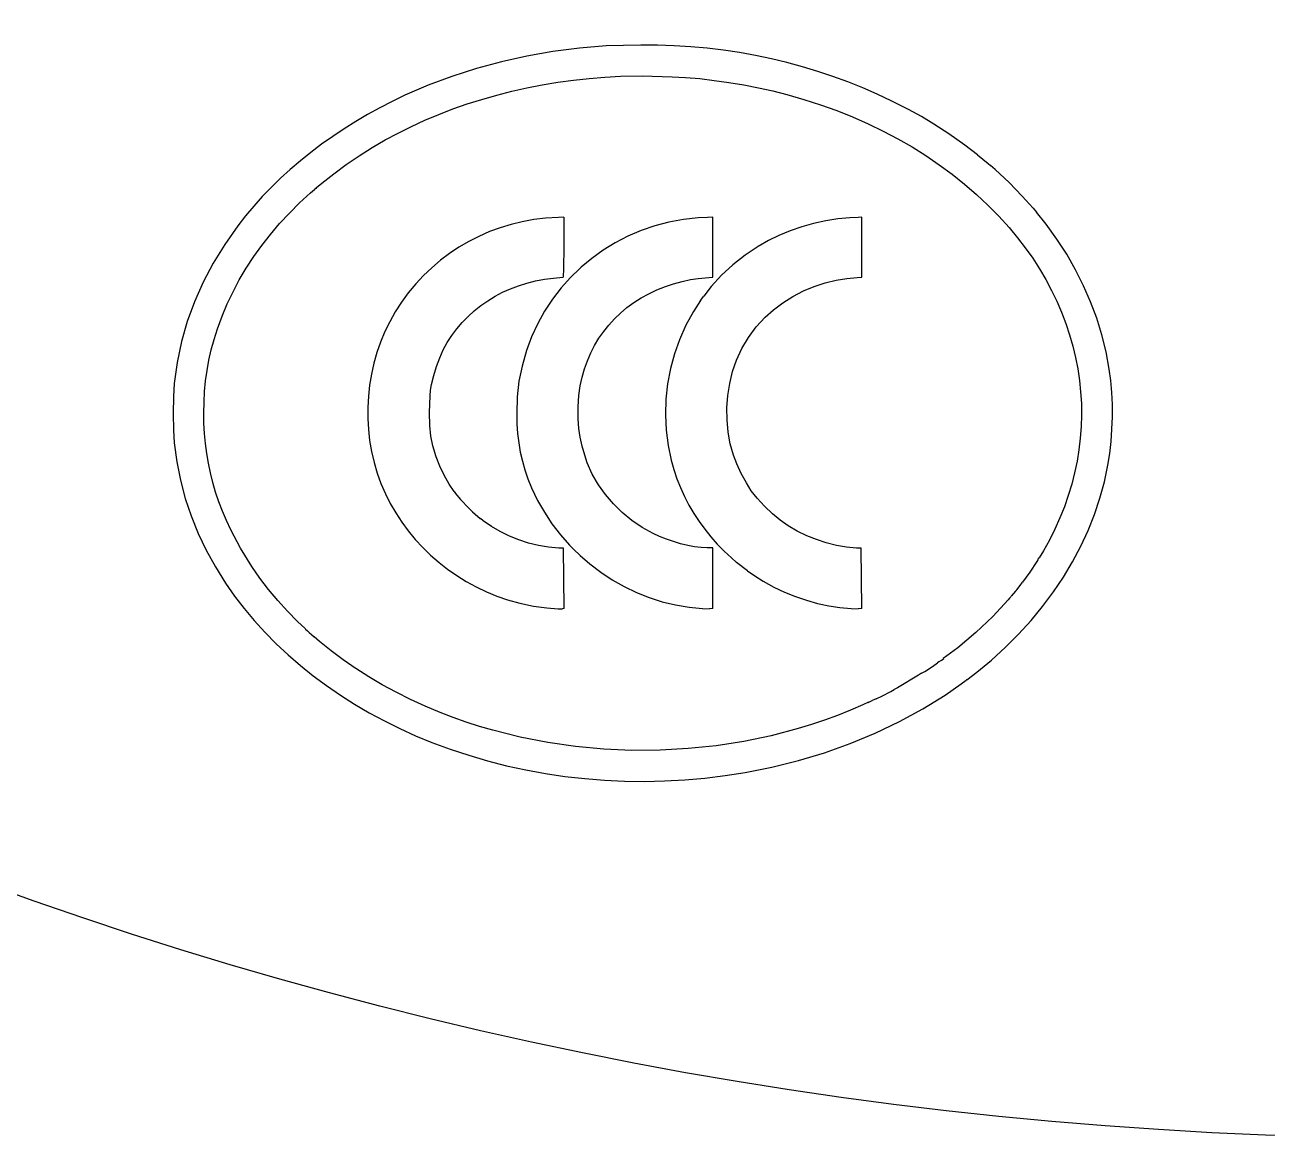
# Model space of a CAD drawing. Header units: millimetres. Extents: x -34 to 34, y -34 to 34.
# Drawn here: x -11.37 to -1.3, y -34 to -24.97 of the extents above; entities that cross this region are included whole.
import ezdxf

# ---------------------------------------------------------------- set-up
doc = ezdxf.new("R2010")
doc.units = ezdxf.units.MM

msp = doc.modelspace()

# ---------------------------------------------------------------- linework, layer by layer
at = {"color": 7, "linetype": 'Continuous', "lineweight": 25}
for p, q in [((-6.878, -25.16), (-7.093, -25.188)), ((-6.66, -25.141), (-6.878, -25.16)), ((-6.381, -25.135), (-6.66, -25.141)), ((-6.244, -25.136), (-6.381, -25.135)), ((-6.109, -25.141), (-6.244, -25.136)), ((-5.975, -25.149), (-6.109, -25.141)), ((-5.841, -25.161), (-5.975, -25.149)), ((-5.709, -25.177), (-5.841, -25.161)), ((-5.579, -25.196), (-5.709, -25.177)), ((-7.51, -25.271), (-7.713, -25.326)), ((-7.304, -25.225), (-7.51, -25.271)), ((-7.093, -25.188), (-7.304, -25.225)), ((-5.449, -25.219), (-5.579, -25.196)), ((-5.321, -25.246), (-5.449, -25.219)), ((-5.195, -25.276), (-5.321, -25.246)), ((-5.069, -25.31), (-5.195, -25.276)), ((-7.713, -25.326), (-7.911, -25.389)), ((-4.945, -25.348), (-5.069, -25.31)), ((-4.822, -25.389), (-4.945, -25.348)), ((-8.104, -25.461), (-8.292, -25.542)), ((-7.911, -25.389), (-8.104, -25.461)), ((-7.426, -25.509), (-7.303, -25.481)), ((-7.303, -25.481), (-7.179, -25.457)), ((-7.179, -25.457), (-7.053, -25.436)), ((-7.053, -25.436), (-6.927, -25.419)), ((-6.927, -25.419), (-6.8, -25.405)), ((-6.8, -25.405), (-6.672, -25.395)), ((-6.672, -25.395), (-6.544, -25.388)), ((-6.544, -25.388), (-6.369, -25.385)), ((-6.369, -25.385), (-6.127, -25.392)), ((-6.127, -25.392), (-6.017, -25.397)), ((-6.017, -25.397), (-5.902, -25.407)), ((-5.902, -25.407), (-5.784, -25.421)), ((-5.784, -25.421), (-5.665, -25.438)), ((-5.665, -25.438), (-5.545, -25.458)), ((-5.545, -25.458), (-5.426, -25.481)), ((-5.426, -25.481), (-5.309, -25.507)), ((-4.701, -25.433), (-4.822, -25.389)), ((-4.581, -25.482), (-4.701, -25.433)), ((-4.463, -25.534), (-4.581, -25.482)), ((-8.292, -25.542), (-8.395, -25.591)), ((-7.787, -25.612), (-7.669, -25.575)), ((-7.669, -25.575), (-7.548, -25.54)), ((-7.548, -25.54), (-7.426, -25.509)), ((-5.309, -25.507), (-5.196, -25.536)), ((-5.196, -25.536), (-5.059, -25.575)), ((-5.059, -25.575), (-4.924, -25.619)), ((-4.346, -25.589), (-4.463, -25.534)), ((-8.496, -25.643), (-8.595, -25.697)), ((-8.395, -25.591), (-8.496, -25.643)), ((-8.018, -25.697), (-7.904, -25.653)), ((-7.904, -25.653), (-7.787, -25.612)), ((-4.924, -25.619), (-4.792, -25.666)), ((-4.792, -25.666), (-4.664, -25.718)), ((-4.209, -25.658), (-4.346, -25.589)), ((-4.103, -25.715), (-4.209, -25.658)), ((-8.691, -25.754), (-8.786, -25.813)), ((-8.595, -25.697), (-8.691, -25.754)), ((-8.24, -25.795), (-8.131, -25.744)), ((-8.131, -25.744), (-8.018, -25.697)), ((-4.664, -25.718), (-4.538, -25.773)), ((-4.538, -25.773), (-4.416, -25.832)), ((-4.003, -25.776), (-4.103, -25.715)), ((-3.884, -25.854), (-4.003, -25.776)), ((-8.878, -25.875), (-8.968, -25.939)), ((-8.786, -25.813), (-8.878, -25.875)), ((-8.452, -25.904), (-8.348, -25.848)), ((-8.348, -25.848), (-8.24, -25.795)), ((-4.416, -25.832), (-4.297, -25.895)), ((-3.752, -25.946), (-3.884, -25.854)), ((-8.968, -25.939), (-9.055, -26.005)), ((-8.664, -26.033), (-8.558, -25.965)), ((-8.558, -25.965), (-8.452, -25.904)), ((-4.297, -25.895), (-4.181, -25.961)), ((-4.181, -25.961), (-4.069, -26.031)), ((-3.651, -26.024), (-3.752, -25.946)), ((-9.14, -26.073), (-9.222, -26.143)), ((-9.055, -26.005), (-9.14, -26.073)), ((-8.769, -26.104), (-8.664, -26.033)), ((-4.069, -26.031), (-3.96, -26.105)), ((-3.651, -26.024), (-3.564, -26.096)), ((-9.222, -26.143), (-9.301, -26.215)), ((-8.966, -26.254), (-8.869, -26.178)), ((-8.869, -26.178), (-8.769, -26.104)), ((-3.96, -26.105), (-3.856, -26.182)), ((-3.856, -26.182), (-3.755, -26.262)), ((-3.564, -26.096), (-3.544, -26.112)), ((-3.507, -26.144), (-3.544, -26.112)), ((-3.393, -26.249), (-3.507, -26.144)), ((-9.301, -26.215), (-9.376, -26.289)), ((-9.009, -26.291), (-8.966, -26.254)), ((-3.755, -26.262), (-3.658, -26.346)), ((-3.287, -26.359), (-3.393, -26.249)), ((-9.449, -26.364), (-9.518, -26.442)), ((-9.376, -26.289), (-9.449, -26.364)), ((-9.146, -26.414), (-9.058, -26.333)), ((-9.058, -26.333), (-9.025, -26.305)), ((-9.016, -26.297), (-9.025, -26.305)), ((-9.009, -26.291), (-9.016, -26.297)), ((-3.658, -26.346), (-3.566, -26.432)), ((-3.2, -26.457), (-3.287, -26.359)), ((-9.518, -26.442), (-9.584, -26.52)), ((-9.229, -26.497), (-9.146, -26.414)), ((-3.566, -26.432), (-3.477, -26.522)), ((-3.2, -26.457), (-3.173, -26.489)), ((-3.093, -26.588), (-3.173, -26.489)), ((-9.584, -26.52), (-9.646, -26.6)), ((-9.383, -26.67), (-9.308, -26.582)), ((-9.308, -26.582), (-9.229, -26.497)), ((-7.432, -26.589), (-7.521, -26.616)), ((-7.341, -26.567), (-7.432, -26.589)), ((-7.248, -26.55), (-7.341, -26.567)), ((-7.154, -26.538), (-7.248, -26.55)), ((-7.046, -26.532), (-7.154, -26.538)), ((-7.006, -26.531), (-7.046, -26.532)), ((-7.006, -26.531), (-7.002, -26.532)), ((-7.002, -26.774), (-7.002, -26.532)), ((-6.152, -26.571), (-6.266, -26.601)), ((-6.035, -26.549), (-6.152, -26.571)), ((-5.916, -26.535), (-6.035, -26.549)), ((-5.84, -26.532), (-5.916, -26.535)), ((-5.8, -26.531), (-5.84, -26.532)), ((-5.8, -26.531), (-5.796, -26.532)), ((-5.796, -27.016), (-5.796, -26.532)), ((-4.979, -26.581), (-5.075, -26.608)), ((-4.881, -26.56), (-4.979, -26.581)), ((-4.783, -26.545), (-4.881, -26.56)), ((-4.684, -26.535), (-4.783, -26.545)), ((-4.619, -26.532), (-4.684, -26.535)), ((-4.589, -26.531), (-4.619, -26.532)), ((-4.589, -27.016), (-4.589, -26.531)), ((-3.477, -26.522), (-3.394, -26.615)), ((-3.007, -26.708), (-3.093, -26.588)), ((-9.646, -26.6), (-9.752, -26.751)), ((-9.453, -26.759), (-9.383, -26.67)), ((-7.693, -26.686), (-7.775, -26.727)), ((-7.608, -26.648), (-7.693, -26.686)), ((-7.521, -26.616), (-7.608, -26.648)), ((-6.484, -26.685), (-6.587, -26.738)), ((-6.377, -26.639), (-6.484, -26.685)), ((-6.266, -26.601), (-6.377, -26.639)), ((-5.26, -26.678), (-5.346, -26.72)), ((-5.169, -26.64), (-5.26, -26.678)), ((-5.075, -26.608), (-5.169, -26.64)), ((-3.394, -26.615), (-3.326, -26.697)), ((-9.752, -26.751), (-9.846, -26.903)), ((-9.518, -26.85), (-9.453, -26.759)), ((-7.855, -26.774), (-7.931, -26.825)), ((-7.775, -26.727), (-7.855, -26.774)), ((-7.004, -26.948), (-7.002, -26.774)), ((-6.587, -26.738), (-6.685, -26.798)), ((-5.428, -26.767), (-5.535, -26.839)), ((-5.346, -26.72), (-5.428, -26.767)), ((-3.326, -26.697), (-3.263, -26.779)), ((-3.263, -26.779), (-3.203, -26.864)), ((-2.927, -26.831), (-3.007, -26.708)), ((-9.579, -26.943), (-9.518, -26.85)), ((-8.005, -26.88), (-8.075, -26.94)), ((-7.931, -26.825), (-8.005, -26.88)), ((-6.778, -26.865), (-6.864, -26.937)), ((-6.685, -26.798), (-6.778, -26.865)), ((-5.535, -26.839), (-5.634, -26.917)), ((-3.203, -26.864), (-3.148, -26.949)), ((-2.855, -26.957), (-2.927, -26.831)), ((-9.846, -26.903), (-9.928, -27.058)), ((-9.635, -27.038), (-9.579, -26.943)), ((-8.075, -26.94), (-8.142, -27.004)), ((-7.008, -27.017), (-7.004, -26.948)), ((-6.874, -26.946), (-6.949, -27.019)), ((-6.874, -26.946), (-6.864, -26.937)), ((-5.634, -26.917), (-5.725, -27.002)), ((-3.148, -26.949), (-3.097, -27.036)), ((-2.791, -27.086), (-2.855, -26.957)), ((-9.928, -27.058), (-9.998, -27.216)), ((-9.686, -27.135), (-9.635, -27.038)), ((-8.205, -27.072), (-8.265, -27.144)), ((-8.142, -27.004), (-8.205, -27.072)), ((-7.437, -27.111), (-7.371, -27.086)), ((-7.371, -27.086), (-7.303, -27.065)), ((-7.303, -27.065), (-7.233, -27.047)), ((-7.233, -27.047), (-7.161, -27.034)), ((-7.161, -27.034), (-7.088, -27.025)), ((-7.088, -27.025), (-7.012, -27.018)), ((-6.949, -27.019), (-7.026, -27.104)), ((-7.008, -27.017), (-7.012, -27.018)), ((-6.249, -27.12), (-6.18, -27.092)), ((-6.18, -27.092), (-6.115, -27.07)), ((-6.115, -27.07), (-6.045, -27.051)), ((-6.045, -27.051), (-5.977, -27.037)), ((-5.977, -27.037), (-5.915, -27.029)), ((-5.915, -27.029), (-5.829, -27.02)), ((-5.809, -27.093), (-5.869, -27.171)), ((-5.829, -27.02), (-5.796, -27.016)), ((-5.725, -27.002), (-5.809, -27.093)), ((-5.062, -27.129), (-4.975, -27.092)), ((-4.975, -27.092), (-4.886, -27.062)), ((-4.886, -27.062), (-4.797, -27.041)), ((-4.797, -27.041), (-4.709, -27.028)), ((-4.709, -27.028), (-4.626, -27.02)), ((-4.626, -27.02), (-4.589, -27.016)), ((-3.097, -27.036), (-3.05, -27.124)), ((-2.733, -27.217), (-2.791, -27.086)), ((-9.733, -27.234), (-9.686, -27.135)), ((-8.265, -27.144), (-8.32, -27.22)), ((-7.621, -27.208), (-7.562, -27.172)), ((-7.562, -27.172), (-7.501, -27.14)), ((-7.501, -27.14), (-7.437, -27.111)), ((-7.026, -27.104), (-7.096, -27.196)), ((-6.436, -27.223), (-6.377, -27.185)), ((-6.377, -27.185), (-6.314, -27.151)), ((-6.314, -27.151), (-6.249, -27.12)), ((-5.895, -27.207), (-5.869, -27.171)), ((-5.228, -27.224), (-5.147, -27.174)), ((-5.147, -27.174), (-5.062, -27.129)), ((-3.05, -27.124), (-3.007, -27.212)), ((-9.998, -27.216), (-10.057, -27.376)), ((-9.774, -27.334), (-9.733, -27.234)), ((-8.32, -27.22), (-8.371, -27.299)), ((-7.781, -27.336), (-7.731, -27.29)), ((-7.731, -27.29), (-7.678, -27.248)), ((-7.678, -27.248), (-7.621, -27.208)), ((-7.16, -27.292), (-7.216, -27.394)), ((-7.096, -27.196), (-7.16, -27.292)), ((-6.544, -27.308), (-6.492, -27.264)), ((-6.492, -27.264), (-6.436, -27.223)), ((-5.895, -27.207), (-5.953, -27.296)), ((-5.372, -27.342), (-5.303, -27.281)), ((-5.303, -27.281), (-5.228, -27.224)), ((-3.007, -27.212), (-2.969, -27.302)), ((-2.684, -27.35), (-2.733, -27.217)), ((-10.057, -27.376), (-10.104, -27.54)), ((-9.811, -27.436), (-9.774, -27.334)), ((-8.416, -27.378), (-8.455, -27.459)), ((-8.371, -27.299), (-8.416, -27.378)), ((-7.872, -27.436), (-7.828, -27.384)), ((-7.828, -27.384), (-7.781, -27.336)), ((-7.216, -27.394), (-7.265, -27.501)), ((-6.639, -27.405), (-6.594, -27.355)), ((-6.594, -27.355), (-6.544, -27.308)), ((-5.953, -27.296), (-6.014, -27.407)), ((-5.445, -27.421), (-5.372, -27.342)), ((-2.969, -27.302), (-2.934, -27.392)), ((-2.934, -27.392), (-2.904, -27.484)), ((-2.642, -27.486), (-2.684, -27.35)), ((-9.838, -27.523), (-9.811, -27.436)), ((-8.455, -27.459), (-8.49, -27.543)), ((-7.949, -27.548), (-7.912, -27.49)), ((-7.912, -27.49), (-7.872, -27.436)), ((-6.72, -27.513), (-6.681, -27.458)), ((-6.681, -27.458), (-6.639, -27.405)), ((-6.014, -27.407), (-6.067, -27.525)), ((-5.508, -27.506), (-5.445, -27.421)), ((-2.904, -27.484), (-2.877, -27.576)), ((-2.608, -27.623), (-2.642, -27.486)), ((-10.104, -27.54), (-10.14, -27.708)), ((-9.862, -27.607), (-9.838, -27.523)), ((-8.49, -27.543), (-8.52, -27.628)), ((-7.982, -27.607), (-7.949, -27.548)), ((-7.265, -27.501), (-7.306, -27.612)), ((-6.786, -27.632), (-6.755, -27.571)), ((-6.755, -27.571), (-6.72, -27.513)), ((-6.067, -27.525), (-6.108, -27.639)), ((-5.604, -27.69), (-5.561, -27.596)), ((-5.561, -27.596), (-5.508, -27.506)), ((-2.877, -27.576), (-2.855, -27.668)), ((-9.896, -27.774), (-9.881, -27.691)), ((-9.881, -27.691), (-9.862, -27.607)), ((-8.52, -27.628), (-8.545, -27.715)), ((-8.036, -27.741), (-8.01, -27.671)), ((-8.01, -27.671), (-7.982, -27.607)), ((-7.306, -27.612), (-7.343, -27.739)), ((-6.837, -27.761), (-6.813, -27.695)), ((-6.813, -27.695), (-6.786, -27.632)), ((-6.108, -27.639), (-6.14, -27.758)), ((-5.636, -27.783), (-5.604, -27.69)), ((-2.855, -27.668), (-2.837, -27.761)), ((-2.582, -27.762), (-2.608, -27.623)), ((-10.14, -27.708), (-10.164, -27.879)), ((-9.908, -27.858), (-9.896, -27.774)), ((-8.545, -27.715), (-8.564, -27.803)), ((-8.059, -27.815), (-8.036, -27.741)), ((-7.343, -27.739), (-7.368, -27.861)), ((-6.856, -27.829), (-6.837, -27.761)), ((-6.14, -27.758), (-6.163, -27.881)), ((-5.659, -27.879), (-5.636, -27.783)), ((-2.837, -27.761), (-2.823, -27.854)), ((-2.57, -27.855), (-2.582, -27.762)), ((-10.164, -27.879), (-10.17, -27.984)), ((-9.917, -27.943), (-9.908, -27.858)), ((-8.579, -27.893), (-8.589, -27.982)), ((-8.564, -27.803), (-8.579, -27.893)), ((-8.084, -27.933), (-8.076, -27.887)), ((-8.076, -27.887), (-8.059, -27.815)), ((-7.368, -27.861), (-7.382, -27.988)), ((-6.872, -27.899), (-6.856, -27.829)), ((-6.163, -27.881), (-6.176, -28.007)), ((-5.675, -27.977), (-5.659, -27.879)), ((-2.823, -27.854), (-2.814, -27.948)), ((-2.562, -27.952), (-2.57, -27.855)), ((-10.17, -27.984), (-10.172, -28.122)), ((-9.921, -28.03), (-9.917, -27.943)), ((-8.589, -27.982), (-8.594, -28.073)), ((-8.092, -28.115), (-8.089, -27.979)), ((-8.089, -27.979), (-8.084, -27.933)), ((-7.382, -27.988), (-7.386, -28.125)), ((-6.887, -28.07), (-6.882, -27.976)), ((-6.882, -27.976), (-6.872, -27.899)), ((-5.682, -28.076), (-5.675, -27.977)), ((-2.814, -27.948), (-2.808, -28.042)), ((-2.557, -28.051), (-2.562, -27.952)), ((-9.923, -28.12), (-9.921, -28.03)), ((-8.594, -28.073), (-8.594, -28.163)), ((-6.888, -28.165), (-6.887, -28.07)), ((-6.176, -28.007), (-6.18, -28.133)), ((-5.681, -28.175), (-5.682, -28.076)), ((-2.808, -28.042), (-2.807, -28.135)), ((-2.557, -28.151), (-2.557, -28.051)), ((-10.172, -28.122), (-10.17, -28.259)), ((-9.922, -28.202), (-9.923, -28.12)), ((-8.594, -28.163), (-8.589, -28.253)), ((-8.09, -28.221), (-8.092, -28.115)), ((-7.386, -28.125), (-7.384, -28.207)), ((-6.883, -28.245), (-6.888, -28.165)), ((-6.18, -28.133), (-6.174, -28.259)), ((-5.672, -28.274), (-5.681, -28.175)), ((-2.807, -28.135), (-2.81, -28.229)), ((-2.56, -28.251), (-2.557, -28.151)), ((-10.17, -28.259), (-10.164, -28.362)), ((-9.917, -28.284), (-9.922, -28.202)), ((-9.909, -28.366), (-9.917, -28.284)), ((-8.589, -28.253), (-8.579, -28.343)), ((-8.081, -28.307), (-8.09, -28.221)), ((-7.384, -28.207), (-7.379, -28.285)), ((-7.379, -28.285), (-7.37, -28.361)), ((-6.872, -28.314), (-6.883, -28.245)), ((-6.174, -28.259), (-6.159, -28.382)), ((-5.655, -28.369), (-5.672, -28.274)), ((-2.81, -28.229), (-2.817, -28.323)), ((-2.567, -28.351), (-2.56, -28.251)), ((-10.164, -28.362), (-10.142, -28.515)), ((-9.899, -28.446), (-9.909, -28.366)), ((-8.579, -28.343), (-8.564, -28.432)), ((-8.065, -28.386), (-8.081, -28.307)), ((-8.039, -28.473), (-8.065, -28.386)), ((-7.37, -28.361), (-7.357, -28.435)), ((-6.855, -28.389), (-6.872, -28.314)), ((-6.835, -28.462), (-6.855, -28.389)), ((-6.159, -28.382), (-6.133, -28.502)), ((-5.629, -28.462), (-5.655, -28.369)), ((-2.817, -28.323), (-2.828, -28.417)), ((-2.578, -28.448), (-2.567, -28.351)), ((-9.885, -28.526), (-9.899, -28.446)), ((-8.564, -28.432), (-8.543, -28.52)), ((-8.01, -28.55), (-8.039, -28.473)), ((-7.357, -28.435), (-7.34, -28.508)), ((-6.814, -28.524), (-6.835, -28.462)), ((-6.133, -28.502), (-6.112, -28.578)), ((-5.602, -28.532), (-5.629, -28.462)), ((-2.828, -28.417), (-2.843, -28.51)), ((-2.593, -28.541), (-2.578, -28.448)), ((-10.142, -28.515), (-10.112, -28.664)), ((-9.869, -28.605), (-9.885, -28.526)), ((-8.543, -28.52), (-8.518, -28.606)), ((-7.974, -28.624), (-8.01, -28.55)), ((-7.34, -28.508), (-7.319, -28.58)), ((-7.319, -28.58), (-7.295, -28.652)), ((-6.773, -28.614), (-6.814, -28.524)), ((-6.112, -28.578), (-6.087, -28.652)), ((-5.565, -28.61), (-5.602, -28.532)), ((-2.863, -28.603), (-2.886, -28.696)), ((-2.843, -28.51), (-2.863, -28.603)), ((-2.621, -28.677), (-2.593, -28.541)), ((-10.112, -28.664), (-10.073, -28.811)), ((-9.849, -28.683), (-9.869, -28.605)), ((-9.827, -28.761), (-9.849, -28.683)), ((-8.518, -28.606), (-8.487, -28.691)), ((-8.487, -28.691), (-8.451, -28.773)), ((-7.934, -28.695), (-7.974, -28.624)), ((-7.893, -28.755), (-7.934, -28.695)), ((-7.295, -28.652), (-7.265, -28.725)), ((-6.724, -28.7), (-6.773, -28.614)), ((-6.667, -28.781), (-6.724, -28.7)), ((-6.087, -28.652), (-6.058, -28.724)), ((-5.524, -28.686), (-5.565, -28.61)), ((-5.484, -28.749), (-5.524, -28.686)), ((-2.886, -28.696), (-2.914, -28.788)), ((-2.658, -28.81), (-2.621, -28.677)), ((-9.801, -28.838), (-9.827, -28.761)), ((-8.451, -28.773), (-8.411, -28.852)), ((-7.893, -28.755), (-7.883, -28.771)), ((-7.883, -28.771), (-7.845, -28.817)), ((-7.265, -28.725), (-7.217, -28.827)), ((-6.602, -28.856), (-6.667, -28.781)), ((-6.058, -28.724), (-6.026, -28.796)), ((-6.026, -28.796), (-5.99, -28.865)), ((-5.436, -28.809), (-5.484, -28.749)), ((-2.914, -28.788), (-2.946, -28.879)), ((-10.073, -28.811), (-10.025, -28.954)), ((-9.772, -28.914), (-9.801, -28.838)), ((-8.411, -28.852), (-8.367, -28.929)), ((-7.845, -28.817), (-7.84, -28.821)), ((-7.837, -28.826), (-7.84, -28.821)), ((-7.781, -28.886), (-7.837, -28.826)), ((-7.744, -28.92), (-7.781, -28.886)), ((-7.217, -28.827), (-7.162, -28.924)), ((-6.531, -28.926), (-6.602, -28.856)), ((-5.99, -28.865), (-5.95, -28.933)), ((-5.376, -28.875), (-5.436, -28.809)), ((-5.312, -28.937), (-5.376, -28.875)), ((-2.946, -28.879), (-2.982, -28.97)), ((-2.702, -28.942), (-2.658, -28.81)), ((-10.025, -28.954), (-9.968, -29.095)), ((-9.74, -28.99), (-9.772, -28.914)), ((-9.705, -29.066), (-9.74, -28.99)), ((-8.367, -28.929), (-8.318, -29.004)), ((-8.318, -29.004), (-8.266, -29.075)), ((-7.744, -28.92), (-7.724, -28.94)), ((-7.724, -28.94), (-7.682, -28.975)), ((-7.682, -28.975), (-7.678, -28.977)), ((-7.678, -28.977), (-7.68, -28.975)), ((-7.657, -28.993), (-7.68, -28.975)), ((-7.59, -29.039), (-7.657, -28.993)), ((-7.162, -28.924), (-7.1, -29.018)), ((-6.454, -28.99), (-6.531, -28.926)), ((-6.37, -29.047), (-6.454, -28.99)), ((-5.95, -28.933), (-5.907, -28.998)), ((-5.907, -28.998), (-5.861, -29.062)), ((-5.251, -28.988), (-5.312, -28.937)), ((-5.184, -29.035), (-5.251, -28.988)), ((-2.982, -28.97), (-3.023, -29.06)), ((-2.754, -29.072), (-2.702, -28.942)), ((-9.968, -29.095), (-9.903, -29.232)), ((-9.626, -29.215), (-9.705, -29.066)), ((-8.266, -29.075), (-8.209, -29.144)), ((-7.519, -29.081), (-7.59, -29.039)), ((-7.445, -29.117), (-7.519, -29.081)), ((-7.1, -29.018), (-7.032, -29.106)), ((-7.032, -29.106), (-6.958, -29.19)), ((-6.281, -29.096), (-6.37, -29.047)), ((-6.228, -29.121), (-6.281, -29.096)), ((-5.861, -29.062), (-5.812, -29.124)), ((-5.111, -29.077), (-5.184, -29.035)), ((-5.035, -29.114), (-5.111, -29.077)), ((-3.023, -29.06), (-3.067, -29.149)), ((-2.813, -29.2), (-2.754, -29.072)), ((-8.209, -29.144), (-8.148, -29.209)), ((-7.369, -29.148), (-7.445, -29.117)), ((-7.291, -29.174), (-7.369, -29.148)), ((-7.21, -29.193), (-7.291, -29.174)), ((-7.128, -29.207), (-7.21, -29.193)), ((-7.044, -29.214), (-7.128, -29.207)), ((-6.958, -29.19), (-6.926, -29.222)), ((-6.172, -29.143), (-6.228, -29.121)), ((-6.057, -29.18), (-6.172, -29.143)), ((-5.999, -29.193), (-6.057, -29.18)), ((-5.944, -29.203), (-5.999, -29.193)), ((-5.891, -29.21), (-5.944, -29.203)), ((-5.812, -29.124), (-5.76, -29.183)), ((-5.76, -29.183), (-5.704, -29.239)), ((-4.956, -29.146), (-5.035, -29.114)), ((-4.876, -29.173), (-4.956, -29.146)), ((-4.794, -29.193), (-4.876, -29.173)), ((-4.712, -29.207), (-4.794, -29.193)), ((-4.631, -29.214), (-4.712, -29.207)), ((-3.067, -29.149), (-3.116, -29.237)), ((-2.88, -29.326), (-2.813, -29.2)), ((-9.903, -29.232), (-9.829, -29.367)), ((-9.534, -29.363), (-9.626, -29.215)), ((-8.148, -29.209), (-8.084, -29.271)), ((-8.084, -29.271), (-8.016, -29.33)), ((-7.006, -29.215), (-7.044, -29.214)), ((-7.002, -29.705), (-7.006, -29.215)), ((-6.872, -29.275), (-6.926, -29.222)), ((-6.872, -29.275), (-6.794, -29.342)), ((-5.842, -29.212), (-5.891, -29.21)), ((-5.796, -29.212), (-5.842, -29.212)), ((-5.796, -29.705), (-5.796, -29.212)), ((-5.704, -29.239), (-5.646, -29.294)), ((-5.646, -29.294), (-5.603, -29.33)), ((-4.593, -29.215), (-4.631, -29.214)), ((-4.589, -29.705), (-4.593, -29.215)), ((-3.16, -29.309), (-3.169, -29.324)), ((-3.16, -29.309), (-3.158, -29.305)), ((-3.158, -29.305), (-3.151, -29.294)), ((-3.116, -29.237), (-3.151, -29.294)), ((-9.829, -29.367), (-9.746, -29.499)), ((-9.468, -29.458), (-9.534, -29.363)), ((-8.016, -29.33), (-7.946, -29.386)), ((-7.946, -29.386), (-7.871, -29.437)), ((-6.794, -29.342), (-6.705, -29.409)), ((-6.705, -29.409), (-6.612, -29.471)), ((-5.514, -29.399), (-5.603, -29.33)), ((-5.514, -29.399), (-5.456, -29.44)), ((-3.226, -29.409), (-3.286, -29.491)), ((-3.169, -29.324), (-3.226, -29.409)), ((-2.954, -29.449), (-2.88, -29.326)), ((-9.746, -29.499), (-9.673, -29.603)), ((-9.398, -29.55), (-9.468, -29.458)), ((-7.871, -29.437), (-7.795, -29.485)), ((-7.795, -29.485), (-7.715, -29.529)), ((-6.612, -29.471), (-6.515, -29.525)), ((-5.456, -29.44), (-5.387, -29.482)), ((-5.387, -29.482), (-5.301, -29.53)), ((-3.305, -29.518), (-3.286, -29.491)), ((-3.034, -29.57), (-2.954, -29.449)), ((-9.673, -29.603), (-9.596, -29.704)), ((-9.323, -29.639), (-9.398, -29.55)), ((-7.715, -29.529), (-7.632, -29.569)), ((-7.632, -29.569), (-7.548, -29.604)), ((-7.548, -29.604), (-7.461, -29.635)), ((-6.515, -29.525), (-6.415, -29.574)), ((-6.415, -29.574), (-6.312, -29.615)), ((-5.301, -29.53), (-5.214, -29.571)), ((-5.214, -29.571), (-5.126, -29.608)), ((-5.126, -29.608), (-5.037, -29.638)), ((-3.391, -29.621), (-3.379, -29.609)), ((-3.379, -29.609), (-3.376, -29.604)), ((-3.343, -29.565), (-3.376, -29.604)), ((-3.339, -29.56), (-3.343, -29.565)), ((-3.339, -29.56), (-3.332, -29.552)), ((-3.332, -29.552), (-3.305, -29.518)), ((-3.122, -29.687), (-3.034, -29.57)), ((-9.596, -29.704), (-9.514, -29.802)), ((-9.245, -29.727), (-9.323, -29.639)), ((-7.461, -29.635), (-7.361, -29.662)), ((-7.361, -29.662), (-7.25, -29.685)), ((-7.25, -29.685), (-7.142, -29.7)), ((-7.142, -29.7), (-7.051, -29.706)), ((-7.051, -29.706), (-7.014, -29.706)), ((-7.002, -29.705), (-7.014, -29.706)), ((-6.312, -29.615), (-6.206, -29.649)), ((-6.206, -29.649), (-6.098, -29.675)), ((-6.098, -29.675), (-5.989, -29.693)), ((-5.989, -29.693), (-5.879, -29.703)), ((-5.879, -29.703), (-5.822, -29.706)), ((-5.796, -29.705), (-5.822, -29.706)), ((-5.037, -29.638), (-4.947, -29.663)), ((-4.947, -29.663), (-4.856, -29.683)), ((-4.856, -29.683), (-4.766, -29.696)), ((-4.766, -29.696), (-4.675, -29.704)), ((-4.675, -29.704), (-4.618, -29.706)), ((-4.589, -29.705), (-4.618, -29.706)), ((-3.402, -29.635), (-3.527, -29.77)), ((-3.391, -29.621), (-3.402, -29.635)), ((-3.216, -29.801), (-3.122, -29.687)), ((-9.514, -29.802), (-9.427, -29.897)), ((-9.162, -29.811), (-9.245, -29.727)), ((-9.102, -29.867), (-9.162, -29.811)), ((-3.527, -29.77), (-3.663, -29.899)), ((-3.317, -29.912), (-3.216, -29.801)), ((-9.427, -29.897), (-9.335, -29.99)), ((-9.102, -29.867), (-9.098, -29.872)), ((-9.098, -29.872), (-9.082, -29.886)), ((-9.075, -29.893), (-9.082, -29.886)), ((-9.069, -29.898), (-9.075, -29.893)), ((-9.069, -29.898), (-9.05, -29.916)), ((-3.663, -29.899), (-3.809, -30.022)), ((-3.424, -30.019), (-3.317, -29.912)), ((-9.335, -29.99), (-9.239, -30.08)), ((-9.05, -29.916), (-9.028, -29.934)), ((-8.984, -29.972), (-9.028, -29.934)), ((-8.89, -30.048), (-8.984, -29.972)), ((-9.239, -30.08), (-9.14, -30.166)), ((-8.792, -30.121), (-8.89, -30.048)), ((-3.946, -30.125), (-3.924, -30.109)), ((-3.809, -30.022), (-3.928, -30.111)), ((-3.924, -30.109), (-3.928, -30.111)), ((-3.538, -30.122), (-3.424, -30.019)), ((-9.14, -30.166), (-9.035, -30.25)), ((-8.722, -30.169), (-8.792, -30.121)), ((-8.722, -30.169), (-8.72, -30.171)), ((-8.72, -30.171), (-8.719, -30.171)), ((-8.69, -30.191), (-8.719, -30.171)), ((-8.584, -30.259), (-8.69, -30.191)), ((-4.103, -30.23), (-4.078, -30.215)), ((-4.078, -30.215), (-4.016, -30.174)), ((-4.016, -30.174), (-3.975, -30.145)), ((-3.964, -30.138), (-3.975, -30.145)), ((-3.946, -30.125), (-3.964, -30.138)), ((-3.657, -30.221), (-3.538, -30.122)), ((-9.035, -30.25), (-8.927, -30.33)), ((-8.476, -30.323), (-8.584, -30.259)), ((-4.128, -30.246), (-4.299, -30.347)), ((-4.103, -30.23), (-4.128, -30.246)), ((-3.913, -30.406), (-3.782, -30.316)), ((-3.782, -30.316), (-3.743, -30.286)), ((-3.74, -30.284), (-3.743, -30.286)), ((-3.736, -30.282), (-3.74, -30.284)), ((-3.736, -30.282), (-3.657, -30.221)), ((-8.927, -30.33), (-8.816, -30.407)), ((-8.816, -30.407), (-8.7, -30.48)), ((-8.363, -30.384), (-8.476, -30.323)), ((-8.248, -30.442), (-8.363, -30.384)), ((-4.472, -30.436), (-4.426, -30.414)), ((-4.426, -30.414), (-4.353, -30.377)), ((-4.353, -30.377), (-4.325, -30.36)), ((-4.299, -30.347), (-4.325, -30.36)), ((-4.094, -30.518), (-3.913, -30.406)), ((-8.7, -30.48), (-8.582, -30.55)), ((-8.129, -30.496), (-8.248, -30.442)), ((-8.008, -30.547), (-8.129, -30.496)), ((-4.579, -30.486), (-4.681, -30.53)), ((-4.534, -30.465), (-4.579, -30.486)), ((-4.538, -30.467), (-4.499, -30.449)), ((-4.534, -30.465), (-4.538, -30.467)), ((-4.478, -30.439), (-4.499, -30.449)), ((-4.472, -30.436), (-4.478, -30.439)), ((-4.283, -30.62), (-4.094, -30.518)), ((-8.582, -30.55), (-8.459, -30.616)), ((-8.459, -30.616), (-8.334, -30.678)), ((-7.902, -30.587), (-8.008, -30.547)), ((-7.795, -30.625), (-7.902, -30.587)), ((-4.89, -30.609), (-4.997, -30.645)), ((-4.785, -30.571), (-4.89, -30.609)), ((-4.681, -30.53), (-4.785, -30.571)), ((-8.334, -30.678), (-8.206, -30.736)), ((-7.688, -30.66), (-7.795, -30.625)), ((-7.579, -30.692), (-7.688, -30.66)), ((-7.358, -30.747), (-7.579, -30.692)), ((-5.104, -30.678), (-5.323, -30.736)), ((-4.997, -30.645), (-5.104, -30.678)), ((-4.682, -30.799), (-4.479, -30.714)), ((-4.479, -30.714), (-4.283, -30.62)), ((-8.206, -30.736), (-8.075, -30.79)), ((-8.075, -30.79), (-7.926, -30.845)), ((-7.135, -30.791), (-7.358, -30.747)), ((-6.909, -30.824), (-7.135, -30.791)), ((-5.769, -30.817), (-5.996, -30.841)), ((-5.545, -30.782), (-5.769, -30.817)), ((-5.323, -30.736), (-5.545, -30.782)), ((-4.89, -30.874), (-4.682, -30.799)), ((-7.926, -30.845), (-7.775, -30.895)), ((-7.775, -30.895), (-7.623, -30.94)), ((-6.681, -30.845), (-6.909, -30.824)), ((-6.453, -30.855), (-6.681, -30.845)), ((-6.224, -30.853), (-6.453, -30.855)), ((-5.996, -30.841), (-6.224, -30.853)), ((-5.102, -30.938), (-4.89, -30.874)), ((-7.623, -30.94), (-7.468, -30.979)), ((-7.468, -30.979), (-7.312, -31.013)), ((-7.312, -31.013), (-7.154, -31.042)), ((-5.535, -31.035), (-5.317, -30.992)), ((-5.317, -30.992), (-5.102, -30.938)), ((-7.154, -31.042), (-6.995, -31.066)), ((-6.995, -31.066), (-6.835, -31.084)), ((-6.835, -31.084), (-6.674, -31.097)), ((-6.674, -31.097), (-6.512, -31.104)), ((-6.512, -31.104), (-6.35, -31.106)), ((-6.35, -31.106), (-6.187, -31.103)), ((-6.187, -31.103), (-6.024, -31.094)), ((-6.024, -31.094), (-5.861, -31.08)), ((-5.861, -31.08), (-5.697, -31.06)), ((-5.697, -31.06), (-5.535, -31.035))]:
    msp.add_line(p, q, dxfattribs=at)
at = {"color": 7, "linetype": 'Continuous'}
msp.add_circle((0, 0), 34, dxfattribs=at)

doc.saveas('drawing.dxf')
